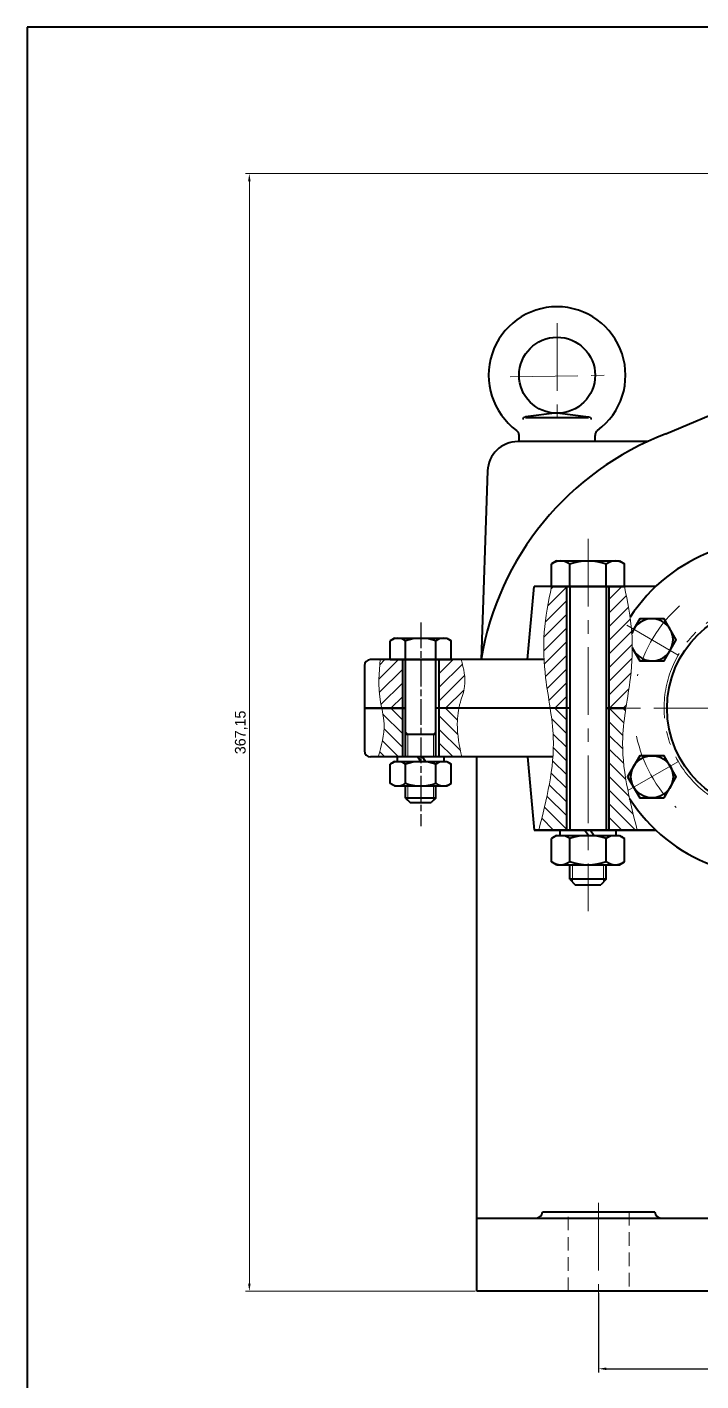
# Model space of a CAD drawing. Header units: millimetres. Extents: x -190 to 12889, y -227 to 3957.
# Drawn here: x 6903 to 7124.5, y 3512.2 to 3957 of the extents above; entities that cross this region are included whole.
import ezdxf

# ---------------------------------------------------------------- set-up
doc = ezdxf.new("R2010")
doc.units = ezdxf.units.MM
doc.header["$LTSCALE"] = 0.7
doc.header["$PDMODE"] = 35
doc.header["$PDSIZE"] = -4
for name, pattern in [('AM_ISO08W050', [18, 12, -1.5, 3, -1.5]), ('AM_ISO08W050x2', [9, 6, -0.75, 1.5, -0.75]), ('CENTER', [50.8, 31.75, -6.35, 6.35, -6.35]), ('CENTER2', [1.125, 0.75, -0.125, 0.125, -0.125]), ('HIDDEN', [9.525, 6.35, -3.175])]:
    doc.linetypes.add(name, pattern=pattern)
doc.layers.get('0').update_dxf_attribs({"color": 255})
for name, color, linetype, lineweight in [('AM_5', 10, 'Continuous', 25), ('AM_7', 4, 'AM_ISO08W050', 25), ('CON', 7, 'Continuous', 50), ('dcb', 7, 'Continuous', 35), ('khuat', 6, 'HIDDEN', 13), ('manh', 1, 'Continuous', 13), ('net dam', 7, 'Continuous', 40), ('net manh', 2, 'Continuous', 13), ('Nét liền đâm', 7, 'Continuous', 40), ('tam', 4, 'CENTER', 13)]:
    doc.layers.add(name, color=color, linetype=linetype, lineweight=lineweight)
doc.dimstyles.new('ISO-25', dxfattribs={"dimtxt": 2.5, "dimasz": 2.5, "dimexe": 1.25, "dimexo": 0.625, "dimtad": 1, "dimtxsty": 'Standard', "dimcen": 2.5, "dimadec": 0, "dimazin": 0, "dimtfac": 1, "dimtmove": 0, "dimatfit": 3, "dimfxl": 1, "dimarcsym": 0})
doc.dimstyles.new('ISO-25$0', dxfattribs={"dimtxt": 3.5, "dimasz": 2.5, "dimexe": 1.25, "dimexo": 0.625, "dimtad": 1, "dimtoh": 1, "dimtxsty": 'Standard', "dimcen": 2.5, "dimclrd": 3, "dimclre": 3, "dimclrt": 2, "dimadec": 0, "dimazin": 0, "dimtfac": 1, "dimtmove": 0, "dimatfit": 3, "dimfxl": 1, "dimlwd": 13, "dimlwe": 13, "dimarcsym": 0})
pattern_1 = [(45, (2254.031, 3257.259), (-2.245064, 2.245064), [])]
pattern_2 = [(135, (2254.031, 3257.259), (-2.245064, -2.245064), [])]

# ---------------------------------------------------------------- blocks, each defined once
blk = doc.blocks.new('dsfeer')
blk.add_lwpolyline([(0, 10), (-8.66, 5), (-8.66, -5), (0, -10), (8.66, -5), (8.66, 5)], close=True)
blk.add_circle((0, 0), 8.66)
blk = doc.blocks.new('đệm tròn')
for p, q in [((-1.5, 7.67), (0, 7.67)), ((-1.5, 7.67), (-1.5, -0.1)), ((0, 0.95), (0, 7.67)), ((-1.5, -1.63), (-1.5, -7.67)), ((0, -7.67), (0, -0.58)), ((-1.5, -7.67), (0, -7.67))]:
    blk.add_line(p, q)
at = {"layer": 'Nét liền đâm'}
for p, q in [((-1.5, -0.1), (0, 0.95)), ((-1.5, -1.63), (0, -0.58))]:
    blk.add_line(p, q, dxfattribs=at)
blk = doc.blocks.new('đai ốc')
for p, q in [((-8, 8.59), (-7.19, 10)), ((-8, 8.59), (-8, -8.59)), ((-7.19, 10), (-0.81, 10)), ((0, 8.59), (-0.81, 10)), ((0, 8.59), (0, -8.59)), ((-7.14, 5), (-0.86, 5)), ((-7.14, -5), (-0.86, -5)), ((-8, -8.59), (-7.19, -10)), ((-7.19, -10), (-0.81, -10)), ((0, -8.59), (-0.81, -10))]:
    blk.add_line(p, q)
for centre, radius, start, end in [((-3.93, 7.5), 4.07, 142.1211, 217.8789), ((-4.07, 7.5), 4.07, 322.1211, 37.8789), ((7, 0), 15, 160.5288, 199.4712), ((-15, 0), 15, 340.5288, 19.4712), ((-3.93, -7.5), 4.07, 142.1211, 217.8789), ((-4.07, -7.5), 4.07, 322.1211, 37.8789)]:
    blk.add_arc(centre, radius, start, end)
blk = doc.blocks.new('*D802')
at = {"color": 0, "lineweight": -2, "transparency": 16777216}
for p, q in [((7090.87, 3541.1), (7090.87, 3514.96)), ((7269.87, 3540.12), (7269.87, 3514.96)), ((7093.37, 3516.21), (7267.37, 3516.21))]:
    blk.add_line(p, q, dxfattribs=at)
at = {"color": 0, "transparency": 16777216}
for points in [[(7093.37, 3516.63), (7093.37, 3515.8), (7090.87, 3516.21)], [(7267.37, 3516.63), (7267.37, 3515.8), (7269.87, 3516.21)]]:
    blk.add_solid(points, dxfattribs=at)
at = {"layer": 'Defpoints', "color": 0, "transparency": 16777216}
for p in [(7090.87, 3541.73), (7269.87, 3540.75), (7269.87, 3516.21)]:
    blk.add_point(p, dxfattribs=at)
at = {"color": 0, "transparency": 16777216, "insert": (7180.37, 3518.3), "char_height": 2.5, "attachment_point": 5}
blk.add_mtext('179{}{\\C2;%%p0,2}', dxfattribs=at)
blk = doc.blocks.new('*D824')
at = {"layer": 'AM_5', "color": 3, "linetype": 'Continuous', "lineweight": 13, "transparency": 16777216}
for p, q in [((7198.14, 3908.88), (6974.81, 3908.88)), ((6976.06, 3544.23), (6976.06, 3906.38)), ((7050.25, 3541.73), (6974.81, 3541.73))]:
    blk.add_line(p, q, dxfattribs=at)
at = {"layer": 'AM_5', "color": 3, "transparency": 16777216}
for points in [[(6975.64, 3906.38), (6976.47, 3906.38), (6976.06, 3908.88)], [(6975.64, 3544.23), (6976.47, 3544.23), (6976.06, 3541.73)]]:
    blk.add_solid(points, dxfattribs=at)
at = {"layer": 'Defpoints', "color": 0, "transparency": 16777216}
for p in [(6976.06, 3908.88), (7198.76, 3908.88), (7050.87, 3541.73)]:
    blk.add_point(p, dxfattribs=at)
at = {"layer": 'AM_5', "color": 2, "transparency": 16777216, "insert": (6973.39, 3725.3), "char_height": 3.5, "attachment_point": 5, "rotation": 90}
blk.add_mtext('367,15', dxfattribs=at)

msp = doc.modelspace()

# ---------------------------------------------------------------- hatches: boundary and pattern name
at = {"layer": 'manh'}
h = msp.add_hatch(dxfattribs=at)
h.set_pattern_fill('ANSI31', color=1)
h.set_pattern_definition(pattern_1)
edge = h.paths.add_edge_path()
edge.add_line((7080.3728, 3773.2281), (7075.3728, 3773.2281))
edge.add_spline(control_points=[(7075.3728, 3773.2281), (7074.3758, 3768.2463), (7072.7873, 3760.3095), (7072.7571, 3752.2344), (7072.9157, 3749.2281)], knot_values=[0, 0, 0, 0, 15.18720081, 24.19535076, 24.19535076, 24.19535076, 24.19535076], degree=3, periodic=0)
edge.add_spline(control_points=[(7072.9157, 3749.2281), (7073.0214, 3747.2262), (7073.5057, 3741.8678), (7074.4322, 3736.5505), (7074.9367, 3733.2281)], knot_values=[24.19535076, 24.19535076, 24.19535076, 24.19535076, 30.19393092, 40.2513311, 40.2513311, 40.2513311, 40.2513311], degree=3, periodic=0)
edge.add_line((7074.9367, 3733.2281), (7080.3728, 3733.2281))
edge.add_line((7080.3728, 3733.2281), (7080.3728, 3773.2281))
edge = h.paths.add_edge_path()
edge.add_spline(control_points=[(7099.809, 3733.2281), (7100.3134, 3736.5505), (7101.4652, 3743.1612), (7101.9337, 3749.8353), (7101.9366, 3753.1367)], knot_values=[20.28994806, 20.28994806, 20.28994806, 20.28994806, 30.34734824, 40.2513311, 40.2513311, 40.2513311, 40.2513311], degree=3, periodic=0)
edge.add_spline(control_points=[(7101.9366, 3753.1367), (7101.9367, 3753.1703), (7101.9367, 3753.2038), (7101.9367, 3753.2374)], knot_values=[20.18925168, 20.18925168, 20.18925168, 20.18925168, 20.28994806, 20.28994806, 20.28994806, 20.28994806], degree=3, periodic=0)
edge.add_spline(control_points=[(7101.9367, 3753.2374), (7101.9359, 3754.753), (7101.8865, 3756.2664), (7101.7828, 3757.7752)], knot_values=[15.64230135, 15.64230135, 15.64230135, 15.64230135, 20.18925168, 20.18925168, 20.18925168, 20.18925168], degree=3, periodic=0)
edge.add_spline(control_points=[(7101.7828, 3757.7752), (7101.7758, 3757.8776), (7101.7685, 3757.98), (7101.7609, 3758.0824)], knot_values=[15.33364581, 15.33364581, 15.33364581, 15.33364581, 15.64230135, 15.64230135, 15.64230135, 15.64230135], degree=3, periodic=0)
edge.add_spline(control_points=[(7101.7609, 3758.0824), (7101.7573, 3758.131), (7101.7173, 3758.665), (7101.6705, 3759.1984), (7101.6227, 3759.6828)], knot_values=[13.72346144, 13.72346144, 13.72346144, 13.72346144, 13.86990644, 15.33364581, 15.33364581, 15.33364581, 15.33364581], degree=3, periodic=0)
edge.add_spline(control_points=[(7101.6227, 3759.6828), (7101.5095, 3760.8303), (7101.3674, 3761.9752), (7101.2037, 3763.1182)], knot_values=[10.25638775, 10.25638775, 10.25638775, 10.25638775, 13.72346144, 13.72346144, 13.72346144, 13.72346144], degree=3, periodic=0)
edge.add_spline(control_points=[(7101.2037, 3763.1182), (7100.7195, 3766.4993), (7100.0461, 3769.8637), (7099.3728, 3773.2281)], knot_values=[0, 0, 0, 0, 10.25638775, 10.25638775, 10.25638775, 10.25638775], degree=3, periodic=0)
edge.add_line((7099.3728, 3773.2281), (7094.3728, 3773.2281))
edge.add_line((7094.3728, 3773.2281), (7094.3728, 3733.2281))
edge.add_line((7094.3728, 3733.2281), (7099.809, 3733.2281))
h = msp.add_hatch(dxfattribs=at)
h.set_pattern_fill('ANSI31', color=1)
h.set_pattern_definition(pattern_1)
edge = h.paths.add_edge_path()
edge.add_line((7026.3728, 3749.2281), (7022.3728, 3749.2281))
edge.add_line((7022.3728, 3749.2281), (7019.022, 3749.2281))
edge.add_spline(control_points=[(7019.022, 3749.2281), (7018.7008, 3744.8668), (7018.3056, 3739.5014), (7019.3762, 3734.2156), (7019.5764, 3733.2281)], knot_values=[0, 0, 0, 0, 13.03113064, 16.031559, 16.031559, 16.031559, 16.031559], degree=3, periodic=0)
edge.add_line((7019.5764, 3733.2281), (7026.3728, 3733.2281))
edge.add_line((7026.3728, 3733.2281), (7026.3728, 3749.2281))
edge = h.paths.add_edge_path()
edge.add_spline(control_points=[(7044.9403, 3733.2281), (7045.074, 3733.8844), (7045.6611, 3736.3073), (7047.6776, 3741.4799), (7046.4724, 3746.2589), (7045.7236, 3749.2281)], knot_values=[0, 0, 0, 0, 1.99692227, 7.41152282, 16.29435805, 16.29435805, 16.29435805, 16.29435805], degree=3, periodic=0)
edge.add_line((7045.7236, 3749.2281), (7038.3728, 3749.2281))
edge.add_line((7038.3728, 3749.2281), (7038.3728, 3733.2281))
edge.add_line((7038.3728, 3733.2281), (7044.9403, 3733.2281))
h = msp.add_hatch(dxfattribs=at)
h.set_pattern_fill('ANSI31', color=1, angle=90)
h.set_pattern_definition(pattern_2)
edge = h.paths.add_edge_path()
edge.add_line((7026.3728, 3733.2281), (7019.5764, 3733.2281))
edge.add_spline(control_points=[(7019.5764, 3733.2281), (7019.9227, 3731.5196), (7021.005, 3726.1895), (7019.4699, 3720.8567), (7018.4253, 3717.2281)], knot_values=[16.031559, 16.031559, 16.031559, 16.031559, 21.22248687, 32.27547153, 32.27547153, 32.27547153, 32.27547153], degree=3, periodic=0)
edge.add_line((7018.4253, 3717.2281), (7026.3728, 3717.2281))
edge.add_line((7026.3728, 3717.2281), (7026.3728, 3733.2281))
edge = h.paths.add_edge_path()
edge.add_spline(control_points=[(7045.8463, 3717.2281), (7045.1075, 3720.8478), (7044.0223, 3726.1644), (7044.5954, 3731.5363), (7044.9403, 3733.2281)], knot_values=[16.29435805, 16.29435805, 16.29435805, 16.29435805, 27.2748518, 32.42272079, 32.42272079, 32.42272079, 32.42272079], degree=3, periodic=0)
edge.add_line((7044.9403, 3733.2281), (7038.3728, 3733.2281))
edge.add_line((7038.3728, 3733.2281), (7038.3728, 3717.2281))
edge.add_line((7038.3728, 3717.2281), (7040.0395, 3717.2281))
edge.add_line((7040.0395, 3717.2281), (7045.8463, 3717.2281))
h = msp.add_hatch(dxfattribs=at)
h.set_pattern_fill('ANSI31', color=1, angle=90)
h.set_pattern_definition(pattern_2)
edge = h.paths.add_edge_path()
edge.add_line((7080.3728, 3733.2281), (7074.9367, 3733.2281))
edge.add_spline(control_points=[(7074.9367, 3733.2281), (7074.9423, 3733.1909), (7074.9479, 3733.1538), (7074.9536, 3733.1166)], knot_values=[40.2513311, 40.2513311, 40.2513311, 40.2513311, 40.36383977, 40.36383977, 40.36383977, 40.36383977], degree=3, periodic=0)
edge.add_spline(control_points=[(7074.9536, 3733.1166), (7075.1786, 3731.6293), (7075.3879, 3730.1437), (7075.559, 3728.659)], knot_values=[40.36383977, 40.36383977, 40.36383977, 40.36383977, 44.86632825, 44.86632825, 44.86632825, 44.86632825], degree=3, periodic=0)
edge.add_spline(control_points=[(7075.559, 3728.659), (7075.7207, 3727.2566), (7075.8483, 3725.855), (7075.923, 3724.4537)], knot_values=[44.86632825, 44.86632825, 44.86632825, 44.86632825, 49.1193311, 49.1193311, 49.1193311, 49.1193311], degree=3, periodic=0)
edge.add_spline(control_points=[(7075.923, 3724.4537), (7075.9378, 3724.1764), (7076.0102, 3722.5971), (7076.0106, 3721.0179), (7075.9684, 3719.7161)], knot_values=[49.1193311, 49.1193311, 49.1193311, 49.1193311, 49.96095946, 53.91293138, 53.91293138, 53.91293138, 53.91293138], degree=3, periodic=0)
edge.add_spline(control_points=[(7075.9684, 3719.7161), (7075.9415, 3718.8867), (7075.8973, 3718.0574), (7075.8374, 3717.2281)], knot_values=[53.91293138, 53.91293138, 53.91293138, 53.91293138, 56.43078548, 56.43078548, 56.43078548, 56.43078548], degree=3, periodic=0)
edge.add_spline(control_points=[(7075.8374, 3717.2281), (7075.7807, 3716.443), (7075.71, 3715.6579), (7075.6266, 3714.8729)], knot_values=[56.43078548, 56.43078548, 56.43078548, 56.43078548, 58.81444595, 58.81444595, 58.81444595, 58.81444595], degree=3, periodic=0)
edge.add_spline(control_points=[(7075.6266, 3714.8729), (7075.3688, 3712.4466), (7074.99, 3710.0207), (7074.5308, 3707.5949)], knot_values=[58.81444595, 58.81444595, 58.81444595, 58.81444595, 66.18163595, 66.18163595, 66.18163595, 66.18163595], degree=3, periodic=0)
edge.add_spline(control_points=[(7074.5308, 3707.5949), (7074.1383, 3705.5215), (7073.6872, 3703.4482), (7073.2027, 3701.3751)], knot_values=[66.18163595, 66.18163595, 66.18163595, 66.18163595, 72.47875896, 72.47875896, 72.47875896, 72.47875896], degree=3, periodic=0)
edge.add_spline(control_points=[(7073.2027, 3701.3751), (7072.5681, 3698.6593), (7071.8764, 3695.9437), (7071.1847, 3693.2281)], knot_values=[72.47875896, 72.47875896, 72.47875896, 72.47875896, 80.72770141, 80.72770141, 80.72770141, 80.72770141], degree=3, periodic=0)
edge.add_line((7071.1847, 3693.2281), (7080.3728, 3693.2281))
edge.add_line((7080.3728, 3693.2281), (7080.3728, 3733.2281))
edge = h.paths.add_edge_path()
edge.add_spline(control_points=[(7098.8812, 3725.4042), (7098.9635, 3726.5845), (7099.0802, 3727.7651), (7099.2202, 3728.9463)], knot_values=[44.57594557, 44.57594557, 44.57594557, 44.57594557, 48.15780656, 48.15780656, 48.15780656, 48.15780656], degree=3, periodic=0)
edge.add_spline(control_points=[(7099.2202, 3728.9463), (7099.3892, 3730.3724), (7099.5921, 3731.7995), (7099.809, 3733.2281)], knot_values=[40.2513311, 40.2513311, 40.2513311, 40.2513311, 44.57594557, 44.57594557, 44.57594557, 44.57594557], degree=3, periodic=0)
edge.add_line((7099.809, 3733.2281), (7094.3728, 3733.2281))
edge.add_line((7094.3728, 3733.2281), (7094.3728, 3693.2281))
edge.add_line((7094.3728, 3693.2281), (7103.5609, 3693.2281))
edge.add_spline(control_points=[(7103.5609, 3693.2281), (7102.8964, 3695.8369), (7102.2319, 3698.4458), (7101.618, 3701.0547)], knot_values=[72.80311519, 72.80311519, 72.80311519, 72.80311519, 80.72770141, 80.72770141, 80.72770141, 80.72770141], degree=3, periodic=0)
edge.add_spline(control_points=[(7101.618, 3701.0547), (7101.4187, 3701.9017), (7101.2247, 3702.7488), (7101.0378, 3703.5958)], knot_values=[70.2303235, 70.2303235, 70.2303235, 70.2303235, 72.80311519, 72.80311519, 72.80311519, 72.80311519], degree=3, periodic=0)
edge.add_spline(control_points=[(7101.0378, 3703.5958), (7101.0038, 3703.7502), (7100.97, 3703.9045), (7100.9364, 3704.0588)], knot_values=[69.76157925, 69.76157925, 69.76157925, 69.76157925, 70.2303235, 70.2303235, 70.2303235, 70.2303235], degree=3, periodic=0)
edge.add_spline(control_points=[(7100.9364, 3704.0588), (7100.7838, 3704.7602), (7100.6363, 3705.4617), (7100.4949, 3706.1631)], knot_values=[67.63116225, 67.63116225, 67.63116225, 67.63116225, 69.76157925, 69.76157925, 69.76157925, 69.76157925], degree=3, periodic=0)
edge.add_spline(control_points=[(7100.4949, 3706.1631), (7100.3316, 3706.9725), (7100.1765, 3707.7819), (7100.0308, 3708.5913)], knot_values=[65.17298187, 65.17298187, 65.17298187, 65.17298187, 67.63116225, 67.63116225, 67.63116225, 67.63116225], degree=3, periodic=0)
edge.add_spline(control_points=[(7100.0308, 3708.5913), (7099.6083, 3710.9399), (7099.2664, 3713.2888), (7099.0418, 3715.6379)], knot_values=[58.04015196, 58.04015196, 58.04015196, 58.04015196, 65.17298187, 65.17298187, 65.17298187, 65.17298187], degree=3, periodic=0)
edge.add_spline(control_points=[(7099.0418, 3715.6379), (7098.8811, 3717.3193), (7098.7806, 3719.0009), (7098.7538, 3720.6826)], knot_values=[52.93492432, 52.93492432, 52.93492432, 52.93492432, 58.04015196, 58.04015196, 58.04015196, 58.04015196], degree=3, periodic=0)
edge.add_spline(control_points=[(7098.7538, 3720.6826), (7098.7382, 3721.6623), (7098.7533, 3723.2361), (7098.8398, 3724.81), (7098.8812, 3725.4042)], knot_values=[48.15780656, 48.15780656, 48.15780656, 48.15780656, 51.13177142, 52.93492432, 52.93492432, 52.93492432, 52.93492432], degree=3, periodic=0)

# ---------------------------------------------------------------- linework, layer by layer
at = {"layer": 'AM_7'}
msp.add_line((7032.3728, 3761.4053), (7032.3728, 3694.492), dxfattribs=at)
at = {"layer": 'AM_7', "linetype": 'CENTER2'}
msp.add_line((7102.4017, 3707.264), (7102.4017, 3707.264), dxfattribs=at)
at = {"layer": 'AM_7', "linetype": 'AM_ISO08W050x2'}
msp.add_line((7092.4878, 3565.7281), (7092.4878, 3565.7281), dxfattribs=at)
at = {"layer": 'CON'}
for p, q in [((7075.3728, 3773.2281), (7099.3728, 3773.2281)), ((7022.3728, 3749.2281), (7042.3728, 3749.2281)), ((7038.3728, 3749.2281), (7037.3728, 3749.2281)), ((7027.3728, 3733.2281), (7013.8728, 3733.2281)), ((7099.809, 3733.2281), (7093.3728, 3733.2281)), ((7109.6236, 3693.2281), (7069.6236, 3693.2281))]:
    msp.add_line(p, q, dxfattribs=at)
at = {"layer": 'dcb'}
for centre, start, end in [((7066.8556, 3828.0954), 90, 180), ((7087.5556, 3828.0954), 0, 90)]:
    msp.add_arc(centre, 0.9, start, end, dxfattribs=at)
at = {"layer": 'khuat'}
for p, q in [((7080.8716, 3541.7281), (7080.8716, 3567.7281)), ((7100.8716, 3567.7281), (7100.8716, 3541.7281))]:
    msp.add_line(p, q, dxfattribs=at)
at = {"layer": 'net dam'}
for p, q in [((8091.9903, 3957.0433), (6902.9903, 3957.0433)), ((6902.9903, 3957.0433), (6902.9903, 3116.0433)), ((7112.9349, 3823.374), (7199.8524, 3860.4251)), ((7077.2056, 3830.3454), (7066.8556, 3828.9954)), ((7077.2056, 3830.3454), (7087.5556, 3828.9954)), ((7066.8556, 3828.7954), (7087.5556, 3828.7954)), ((7106.9336, 3820.8461), (7064.3418, 3820.8461)), ((7054.3477, 3811.1912), (7052.2085, 3749.2281)), ((7077.0636, 3781.6281), (7075.3728, 3780.6519)), ((7077.0636, 3781.6281), (7097.682, 3781.6281)), ((7077.0636, 3781.6281), (7097.682, 3781.6281)), ((7097.682, 3781.6281), (7099.3728, 3780.6519)), ((7075.3728, 3773.2281), (7075.3728, 3780.6519)), ((7081.3728, 3773.2281), (7081.3728, 3780.5987)), ((7093.3728, 3773.2281), (7093.3728, 3780.5987)), ((7099.3728, 3773.2281), (7099.3728, 3780.6519)), ((7099.3728, 3774.2043), (7099.3728, 3780.6519)), ((7067.5239, 3749.2281), (7069.6236, 3773.2281)), ((7109.6236, 3773.2281), (7069.6236, 3773.2281)), ((7080.3728, 3693.2281), (7080.3728, 3773.2281)), ((7081.3728, 3773.2281), (7081.3728, 3693.2281)), ((7093.3728, 3773.2281), (7093.3728, 3693.2281)), ((7094.3728, 3693.2281), (7094.3728, 3773.2281)), ((7023.7818, 3756.2281), (7022.3728, 3755.4146)), ((7022.3728, 3749.2281), (7022.3728, 3755.4146)), ((7023.7818, 3756.2281), (7040.9638, 3756.2281)), ((7023.7818, 3756.2281), (7040.9638, 3756.2281)), ((7027.3728, 3749.2281), (7027.3728, 3755.3702)), ((7037.3728, 3749.2281), (7037.3728, 3755.3702)), ((7040.9638, 3756.2281), (7042.3728, 3755.4146)), ((7042.3728, 3749.2281), (7042.3728, 3755.4146)), ((7013.8728, 3747.2281), (7013.8728, 3719.2281)), ((7072.9157, 3749.2281), (7015.8728, 3749.2281)), ((7026.3728, 3749.2281), (7026.3728, 3717.2281)), ((7027.3728, 3717.2281), (7027.3728, 3749.2281)), ((7037.3728, 3717.2281), (7037.3728, 3749.2281)), ((7038.3728, 3749.2281), (7038.3728, 3717.2281)), ((7081.3728, 3733.2281), (7037.3728, 3733.2281)), ((7027.3728, 3724.7281), (7037.3728, 3724.7281)), ((7075.8374, 3717.2281), (7015.8728, 3717.2281)), ((7050.8728, 3551.7281), (7050.8728, 3717.2281)), ((7067.5239, 3717.2281), (7069.6236, 3693.2281)), ((7027.3728, 3703.7281), (7027.3728, 3707.7281)), ((7037.3728, 3703.7281), (7037.3728, 3707.7281)), ((7027.3728, 3703.7281), (7028.8728, 3702.2281)), ((7037.3728, 3703.7281), (7027.3728, 3703.7281)), ((7028.8728, 3702.2281), (7035.8728, 3702.2281)), ((7037.3728, 3703.7281), (7035.8728, 3702.2281)), ((7109.6236, 3693.2281), (7069.6236, 3693.2281)), ((7081.3728, 3677.0281), (7081.3728, 3681.8281)), ((7093.3728, 3677.0281), (7093.3728, 3681.8281)), ((7081.3728, 3677.0281), (7083.1728, 3675.2281)), ((7093.3728, 3677.0281), (7081.3728, 3677.0281)), ((7083.1728, 3675.2281), (7091.5728, 3675.2281)), ((7093.3728, 3677.0281), (7091.5728, 3675.2281)), ((7072.3716, 3567.7281), (7109.3716, 3567.7281)), ((7050.8728, 3565.7281), (7380.5756, 3565.7281)), ((7050.8728, 3541.7281), (7050.8728, 3551.7281)), ((7488.8728, 3541.7281), (7050.8728, 3541.7281))]:
    msp.add_line(p, q, dxfattribs=at)
at = {"layer": 'net dam', "ltscale": 2}
for p, q in [((7064.7147, 3820.8467), (7064.7147, 3822.8903)), ((7089.7147, 3820.8456), (7089.7147, 3822.9037))]:
    msp.add_line(p, q, dxfattribs=at)
at = {"layer": 'net dam'}
msp.add_lwpolyline([(7101.9366, 3753.1367), (7104.4017, 3748.7999), (7112.4017, 3748.7999), (7116.4017, 3755.7281), (7112.4017, 3762.6563), (7104.4017, 3762.6563), (7101.7609, 3758.0824)], dxfattribs=at)
at = {"layer": 'net dam', "ltscale": 0.5}
msp.add_circle((7077.2056, 3842.6454), 12.5, dxfattribs=at)
at = {"layer": 'net dam'}
msp.add_circle((7147.3728, 3733.2281), 34, dxfattribs=at)
at = {"layer": 'net dam', "ltscale": 0.5}
for centre, radius, start, end in [((7077.2056, 3842.6454), 22.5, 306.313868, 233.738946), ((7062.7147, 3822.8903), 2, 0, 53.738946), ((7091.7147, 3822.9037), 2, 126.313868, 180)]:
    msp.add_arc(centre, radius, start, end, dxfattribs=at)
at = {"layer": 'net dam'}
for centre, radius, start, end in [((7147.3728, 3733.2281), 96.5, 110.908073, 170.456108), ((7064.3418, 3810.8461), 10, 90, 178.02266), ((7147.3728, 3733.2281), 55, 212.599852, 147.080823), ((7078.3728, 3776.7421), 4.886, 52.121121, 127.878879), ((7087.3728, 3763.6281), 18, 70.528779, 109.471221), ((7096.3728, 3776.7421), 4.886, 52.121121, 127.878879), ((7108.4017, 3755.7281), 6.9282, 201.069766, 162.814077), ((7024.8728, 3752.1564), 4.0717, 52.121121, 127.878879), ((7032.3728, 3741.2281), 15, 70.528779, 109.471221), ((7039.8728, 3752.1564), 4.0717, 52.121121, 127.878879), ((7015.8728, 3747.2281), 2, 90, 180), ((7015.8728, 3719.2281), 2, 180, 270), ((7070.3716, 3567.7281), 2, 270, 0), ((7111.3716, 3567.7281), 2, 180, 270)]:
    msp.add_arc(centre, radius, start, end, dxfattribs=at)
at = {"layer": 'net manh'}
for p, q in [((7028.1228, 3724.7281), (7027.3728, 3725.4781)), ((7028.1228, 3717.2281), (7028.1228, 3724.7281)), ((7036.6228, 3724.7281), (7037.3728, 3725.4781)), ((7036.6228, 3717.2281), (7036.6228, 3724.7281)), ((7028.1228, 3702.9781), (7028.1228, 3707.7281)), ((7036.6228, 3702.9781), (7036.6228, 3707.7281)), ((7082.2728, 3676.1281), (7082.2728, 3681.8281)), ((7092.4728, 3676.1281), (7092.4728, 3681.8281))]:
    msp.add_line(p, q, dxfattribs=at)
for points in [[(7075.3728, 3773.2281), (7072.9956, 3758.2281), (7073.445, 3743.2281), (7075.961, 3723.6218), (7071.1847, 3693.2281)], [(7099.3728, 3773.2281), (7101.75, 3758.2281), (7101.3006, 3743.2281), (7098.7846, 3723.6218), (7103.5609, 3693.2281)], [(7019.022, 3749.2281), (7019.0268, 3736.197), (7020.3471, 3728.1127), (7018.4253, 3717.2281)], [(7045.7236, 3749.2281), (7046.8218, 3740.4134), (7045.4144, 3735.1849), (7044.3985, 3728.1127), (7045.8463, 3717.2281)]]:
    msp.add_spline(points, degree=3, dxfattribs=at)
at = {"layer": 'tam'}
for p, q in [((7077.2056, 3859.7242), (7077.2056, 3827.1454)), ((7061.7829, 3842.1279), (7092.7056, 3842.6454)), ((7087.3728, 3788.8566), (7087.3728, 3666.5272)), ((7117.0394, 3750.689), (7100.1839, 3760.5222)), ((7202.3728, 3733.2281), (7099.809, 3733.2281)), ((7116.9272, 3715.6503), (7100.4949, 3706.1631)), ((7090.8716, 3570.7281), (7090.8716, 3536.7281))]:
    msp.add_line(p, q, dxfattribs=at)
msp.add_circle((7147.3728, 3733.2281), 35, dxfattribs=at)
for start, end in [(131.669686, 166.363336), (191.730748, 226.424397)]:
    msp.add_arc((7147.3728, 3733.2281), 45, start, end, dxfattribs=at)

# ---------------------------------------------------------------- block references
at = {"layer": 'net dam'}
for name, p, xscale, yscale, zscale, rotation in [('dsfeer', (7108.4017, 3710.7281), 0.8000000000000003, 0.8000000000000003, 0.8000000000000003, 209.9999999999999), ('đệm tròn', (7087.3728, 3693.2281), 1.2, 1.2, 1.2, 90.00000000000004), ('đai ốc', (7087.3728, 3691.4281), 1.2, 1.2, 1.2, 90.00000000000004)]:
    msp.add_blockref(name, p, dxfattribs=dict(at, xscale=xscale, yscale=yscale, zscale=zscale, rotation=rotation))
at = {"layer": 'net dam', "rotation": 89.99999999999514}
for name, p in [('đai ốc', (7032.3728, 3715.7281)), ('đệm tròn', (7032.3728, 3717.2281))]:
    msp.add_blockref(name, p, dxfattribs=at)

# ---------------------------------------------------------------- dimensions: what is measured, and where the dimension line sits
dim = msp.add_linear_dim(base=(7269.8728, 3516.2133), p1=(7090.8716, 3541.7281), p2=(7269.8728, 3540.7455), text='<>{}{\\C2;%%p0,2}', dimstyle='ISO-25', override={"dimpost": '', "dimtp": 0.2, "dimtm": 0.2, "dimtdec": 2, "dimtzin": 8})
dim.commit()
dim.dimension.update_dxf_attribs({"geometry": '*D802', "text_midpoint": (7180.3722, 3518.2966)})
at = {"layer": 'AM_5'}
dim = msp.add_linear_dim(base=(6976.0565, 3908.8794), p1=(7050.8728, 3541.7281), p2=(7198.7645, 3908.8794), angle=90, dimstyle='ISO-25$0', override={"dimpost": ''}, dxfattribs=at)
dim.commit()
dim.dimension.update_dxf_attribs({"geometry": '*D824', "text_midpoint": (6973.3898, 3725.3038)})

doc.saveas('drawing.dxf')
